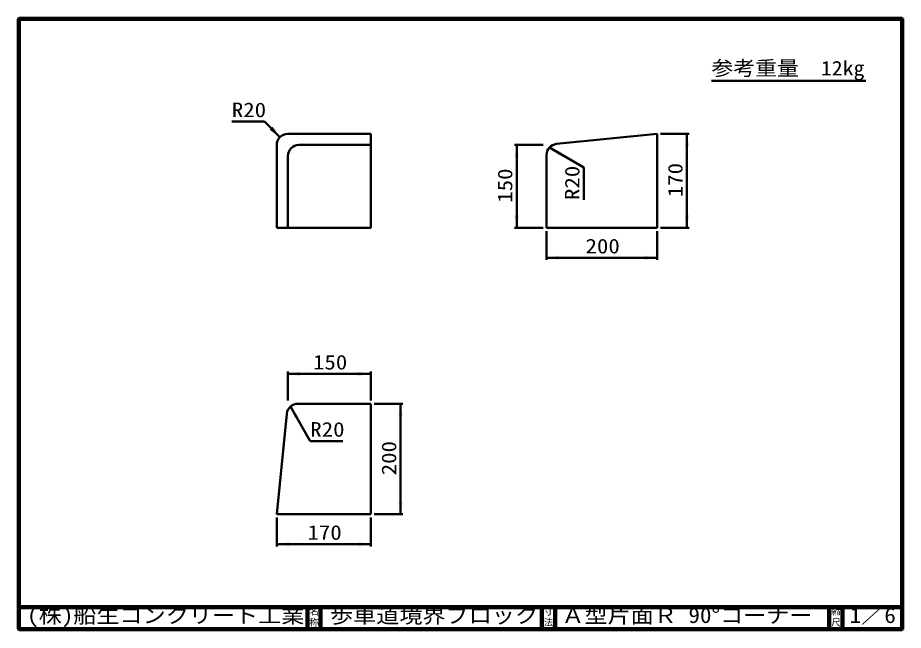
# Model space of a CAD drawing. Units: millimetres, scale not verified, with parts at other scales. Extents: x 100 to 4105, y 100 to 2870.
import ezdxf
from ezdxf.enums import TextEntityAlignment as Align

# ---------------------------------------------------------------- set-up
doc = ezdxf.new("R2010")
doc.units = ezdxf.units.MM
doc.header["$LTSCALE"] = 5
doc.layers.add('V-nasSTD', color=7, linetype='Continuous', lineweight=50)
doc.styles.add('ＭＳ ゴシック', font='')
doc.styles.get('ＭＳ ゴシック').set_extended_font_data('MS Gothic')

msp = doc.modelspace()

# ---------------------------------------------------------------- hatches: boundary and pattern name
at = {"layer": 'V-nasSTD'}
for points in [[(1253.032, 2376.226), (1286.178, 2329.822), (1239.774, 2362.968)], [(3117.158, 2288.217), (3126.533, 2344.467), (3135.908, 2288.217)], [(2365.908, 2238.217), (2356.533, 2294.467), (2347.158, 2238.217)], [(2557.862, 2262.762), (2504.46, 2282.768), (2548.487, 2246.524)], [(2365.908, 1975.717), (2356.533, 1919.467), (2347.158, 1975.717)], [(3117.158, 1975.717), (3126.533, 1919.467), (3135.908, 1975.717)], [(2547.783, 1793.842), (2491.533, 1784.467), (2547.783, 1775.092)], [(2935.283, 1793.842), (2991.533, 1784.467), (2935.283, 1775.092)], [(1377.783, 1250.092), (1321.533, 1259.467), (1377.783, 1268.842)], [(1640.283, 1250.092), (1696.533, 1259.467), (1640.283, 1268.842)], [(1822.158, 1068.217), (1831.533, 1124.467), (1840.908, 1068.217)], [(1353.238, 1058.138), (1333.232, 1111.54), (1369.476, 1067.513)], [(1822.158, 680.717), (1831.533, 624.467), (1840.908, 680.717)], [(1327.783, 498.842), (1271.533, 489.467), (1327.783, 480.092)], [(1640.283, 498.842), (1696.533, 489.467), (1640.283, 480.092)]]:
    msp.add_hatch(color=256, dxfattribs=at).paths.add_polyline_path(points)

# ---------------------------------------------------------------- linework, layer by layer
at = {"layer": 'V-nasSTD', "lineweight": 100}
for p, q in [((105, 2865), (105, 105)), ((4100, 2865), (105, 2865)), ((4100, 105), (4100, 2865)), ((105, 205), (4100, 205)), ((1410, 205), (1410, 105)), ((1470, 205), (1470, 105)), ((2470, 205), (2470, 105)), ((2530, 205), (2530, 105)), ((3770, 205), (3770, 105)), ((3830, 205), (3830, 105)), ((105, 105), (4100, 105))]:
    msp.add_line(p, q, dxfattribs=at)
at = {"layer": 'V-nasSTD'}
for p, q in [((3935, 2584.806), (3237, 2584.806)), ((1068.467, 2400.533), (1215.467, 2400.533)), ((1215.467, 2400.533), (1286.178, 2329.822)), ((1696.533, 2344.467), (1321.533, 2344.467)), ((1696.533, 1919.467), (1696.533, 2344.467)), ((2536.558, 2298.969), (2991.533, 2344.467)), ((2991.533, 1919.467), (2991.533, 2344.467)), ((3136.533, 2344.467), (3006.533, 2344.467)), ((3126.533, 1919.467), (3126.533, 2344.467)), ((1271.533, 2294.467), (1271.533, 1919.467)), ((1696.533, 2294.467), (1371.533, 2294.467)), ((2346.533, 2294.467), (2476.533, 2294.467)), ((2356.533, 1919.467), (2356.533, 2294.467)), ((1321.533, 2244.467), (1321.533, 1919.467)), ((2491.533, 2249.218), (2491.533, 1919.467)), ((2660.345, 2192.768), (2504.46, 2282.768)), ((2660.345, 2045.768), (2660.345, 2192.768)), ((1271.533, 1919.467), (1696.533, 1919.467)), ((2346.533, 1919.467), (2476.533, 1919.467)), ((2491.533, 1919.467), (2991.533, 1919.467)), ((2491.533, 1774.467), (2491.533, 1904.467)), ((2991.533, 1774.467), (2991.533, 1904.467)), ((3136.533, 1919.467), (3006.533, 1919.467)), ((2991.533, 1784.467), (2491.533, 1784.467)), ((1321.533, 1269.467), (1321.533, 1139.467)), ((1696.533, 1259.467), (1321.533, 1259.467)), ((1696.533, 1269.467), (1696.533, 1139.467)), ((1366.782, 1124.467), (1696.533, 1124.467)), ((1696.533, 1124.467), (1696.533, 624.467)), ((1841.533, 1124.467), (1711.533, 1124.467)), ((1831.533, 624.467), (1831.533, 1124.467)), ((1423.232, 955.655), (1333.232, 1111.54)), ((1317.031, 1079.442), (1271.533, 624.467)), ((1570.232, 955.655), (1423.232, 955.655)), ((1696.533, 624.467), (1271.533, 624.467)), ((1271.533, 479.467), (1271.533, 609.467)), ((1696.533, 479.467), (1696.533, 609.467)), ((1841.533, 624.467), (1711.533, 624.467)), ((1696.533, 489.467), (1271.533, 489.467))]:
    msp.add_line(p, q, dxfattribs=at)
at = {"layer": 'V-nasSTD', "lineweight": 13}
msp.add_lwpolyline([(100, 100), (100, 2870), (4105, 2870), (4105, 100)], close=True, dxfattribs=at)
at = {"layer": 'V-nasSTD'}
for centre, start, end in [((1321.533, 2294.467), 90, 180), ((1371.533, 2244.467), 90, 180), ((2541.533, 2249.218), 95.71059, 180), ((1366.782, 1074.467), 90, 174.28941)]:
    msp.add_arc(centre, 50, start, end, dxfattribs=at)

# ---------------------------------------------------------------- texts
at = {"layer": 'V-nasSTD', "style": 'ＭＳ ゴシック', "width": 1.1}
for s, height, p in [('参考重量\u300012kg', 65.98, (3237, 2674.806)), ('(株)船生コンクリート工業', 69.65, (142.5, 202.5)), ('歩車道境界ブロック', 69.65, (1512.5, 202.5)), ('Ａ型片面Ｒ 90°コーナー', 69.65, (2558.75, 202.5)), ('1／6', 69.65, (3862.5, 202.582))]:
    msp.add_text(s, height=height, dxfattribs=at).set_placement(p, align=Align.TOP_LEFT)
at = {"layer": 'V-nasSTD', "style": 'ＭＳ ゴシック', "width": 1.15}
for s, p in [('R20', (1068.467, 2400.533)), ('200', (2668.033, 1784.467)), ('150', (1435.533, 1259.467)), ('R20', (1423.232, 955.655)), ('170', (1410.533, 489.467))]:
    msp.add_text(s, height=65.98, dxfattribs=at).set_placement(p, align=Align.BOTTOM_LEFT)
for s, p in [('170', (3126.533, 2058.467)), ('150', (2356.533, 2033.467)), ('R20', (2660.345, 2045.768)), ('200', (1831.533, 800.967))]:
    msp.add_text(s, height=65.98, rotation=90, dxfattribs=at).set_placement(p, align=Align.BOTTOM_LEFT)
at = {"layer": 'V-nasSTD', "style": 'ＭＳ ゴシック'}
for s, p in [('名', (1418.982, 200.999)), ('寸', (2478.982, 200.999)), ('縮', (3778.982, 200.999)), ('称', (1418.976, 151.01)), ('法', (2478.976, 151.01)), ('尺', (3778.976, 151.01))]:
    msp.add_text(s, height=30.79, dxfattribs=at).set_placement(p, align=Align.TOP_LEFT)

doc.saveas('drawing.dxf')
